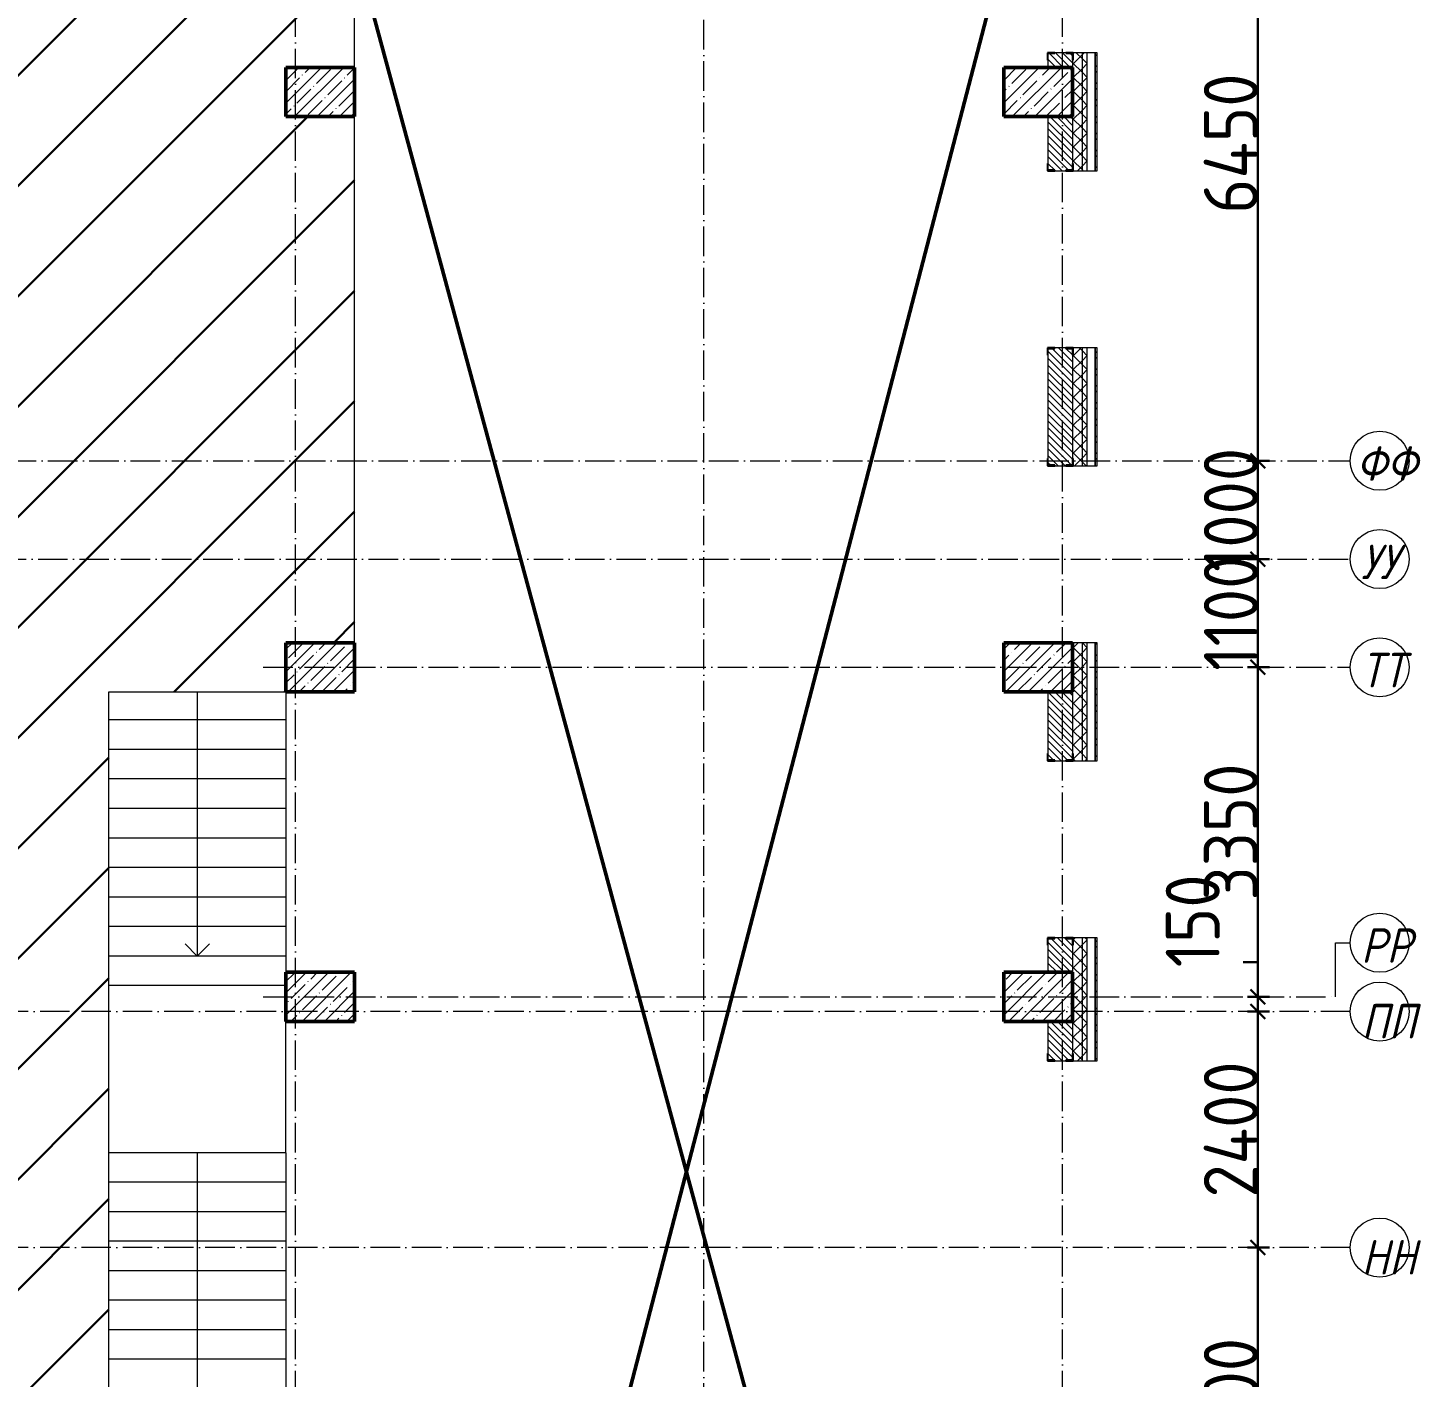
# Model space of a CAD drawing. Header units: millimetres. Extents: x -17017 to 628417, y -109036 to 199237.
# Drawn here: x 614137 to 628305, y -24252 to -10532 of the extents above; entities that cross this region are included whole.
import ezdxf

# ---------------------------------------------------------------- set-up
doc = ezdxf.new("R2010")
doc.units = ezdxf.units.MM
doc.linetypes.add('50_200_ШТРИХ_1Т_ш5_п1_п1_', pattern=[700, 500, -100, 0, -100])
for name, color, linetype, lineweight in [('A-____-____-DIMS', 7, 'Continuous', 9), ('A-DETL-____-OTLN-1', 7, 'Continuous', 50), ('A-FLOR-____-OTLN', 7, 'Continuous', 9), ('A-GENM-____-MCUT', 7, 'Continuous', 25), ('A-GENM-____-OTLN-1', 7, 'Continuous', 25), ('A-WALL-____-MCUT', 7, 'Continuous', 13), ('A-WALL-____-MCUT-1', 7, 'Continuous', 9), ('A-WALL-____-PATT-1', 7, 'Continuous', 9), ('A-WALL-FNSH-MCUT-1', 7, 'Continuous', 9), ('S-COLS-____-MCUT', 7, 'Continuous', 50), ('S-COLS-____-OTLN', 7, 'Continuous', 9), ('S-GRID-____-IDEN', 7, 'Continuous', 9), ('S-GRID-____-OTLN', 7, 'Continuous', 9), ('S-GRID-____-OTLN-1', 7, '50_200_ШТРИХ_1Т_ш5_п1_п1_', 9), ('S-STRS-____-OTLN-1', 7, 'Continuous', 9), ('стяжа', 7, 'Continuous', 30)]:
    doc.layers.add(name, color=color, linetype=linetype, lineweight=lineweight)
doc.styles.add('ISOCPEUR_I_9', font='isocpeui.ttf', dxfattribs={"width": 0.9, "height": 250})
doc.styles.add('СПДС', font='isocpeur.ttf', dxfattribs={"width": 0.9})
doc.dimstyles.new('ISO-2_5_0_9К_БОЛЬШОЙ_ОСИ', dxfattribs={"dimscale": 304.8, "dimtxt": 248.995294, "dimasz": 0.492126, "dimexe": 0.393701, "dimexo": 0, "dimgap": 0, "dimtad": 1, "dimdec": 0, "dimzin": 0, "dimdsep": 46, "dimtxsty": 'ISOCPEUR_I_9', "dimblk1": 'OBLIQUE', "dimblk2": 'OBLIQUE', "dimsah": 1, "dimcen": 0.09, "dimdle": 0.393701, "dimazin": 0, "dimtfac": 1, "dimtdec": 4, "dimtix": 1, "dimtmove": 0, "dimatfit": 3, "dimfxl": 1, "dimtvp": 1, "dimtolj": 1, "dimtzin": 0, "dimarcsym": 2})
doc.dimstyles.new('ISO-2_5_0_9К_БОЛЬШОЙ_ОСИ_1', dxfattribs={"dimscale": 304.8, "dimtxt": 248.995294, "dimasz": 0.492126, "dimexe": 0.393701, "dimexo": 0, "dimgap": 0, "dimtad": 1, "dimdec": 0, "dimzin": 0, "dimdsep": 46, "dimtxsty": 'ISOCPEUR_I_9', "dimblk1": 'OBLIQUE', "dimblk2": 'OBLIQUE', "dimsah": 1, "dimcen": 0.09, "dimdle": 0.393701, "dimazin": 0, "dimtfac": 1, "dimtdec": 4, "dimtix": 1, "dimtmove": 1, "dimatfit": 3, "dimfxl": 1, "dimtvp": 1, "dimtolj": 1, "dimtzin": 0, "dimarcsym": 2})
pattern_1 = [(45, (523510.01, -90515.61), (-70.71068, 70.71068), []), (135, (523510.01, -90515.61), (-70.71068, -70.71068), [])]
pattern_2 = [(135, (523510.01, -90515.614), (-35.35534, -35.35534), [])]

# ---------------------------------------------------------------- blocks, each defined once
blk = doc.blocks.new('BSC_Колонна _Прямоугольная - 500х700-V97-АР1_План отверстий 3 этажа в осях 1-64_Ю-ЯЯ')
at = {"layer": 'S-COLS-____-OTLN'}
h = blk.add_hatch(dxfattribs=at)
h.set_pattern_fill('FP_102', color=256, style=0, pattern_type=2)
h.set_pattern_definition([(315, (-70131.04, 93600), (114.04925, 114.04925), []), (315, (-70131.04, 93485.95), (114.04925, 114.04925), [201.613, -40.323, 3.353, -36.97])])
h.paths.add_polyline_path([(-250, -350), (250, -350), (250, 350), (-250, 350)], flags=0)
at = {"layer": 'S-COLS-____-MCUT'}
for p, q in [((250, 350), (-250, 350)), ((-250, 350), (-250, -350)), ((250, -350), (250, 350)), ((-250, -350), (250, -350))]:
    blk.add_line(p, q, dxfattribs=at)
blk = doc.blocks.new('BSC_Колонна _Прямоугольная - 500х700-V98-АР1_План отверстий 3 этажа в осях 1-64_Ю-ЯЯ')
at = {"layer": 'S-COLS-____-OTLN'}
h = blk.add_hatch(dxfattribs=at)
h.set_pattern_fill('FP_103', color=256, style=0, pattern_type=2)
h.set_pattern_definition([(315, (-73481.04, 93600), (114.04925, 114.04925), []), (315, (-73481.04, 93485.95), (114.04925, 114.04925), [201.613, -40.323, 3.353, -36.97])])
h.paths.add_polyline_path([(-250, -350), (250, -350), (250, 350), (-250, 350)], flags=0)
at = {"layer": 'S-COLS-____-MCUT'}
for p, q in [((250, 350), (-250, 350)), ((-250, 350), (-250, -350)), ((250, -350), (250, 350)), ((-250, -350), (250, -350))]:
    blk.add_line(p, q, dxfattribs=at)
blk = doc.blocks.new('BSC_Колонна _Прямоугольная - 500х700-V99-АР1_План отверстий 3 этажа в осях 1-64_Ю-ЯЯ')
at = {"layer": 'S-COLS-____-OTLN'}
h = blk.add_hatch(dxfattribs=at)
h.set_pattern_fill('FP_104', color=256, style=0, pattern_type=2)
h.set_pattern_definition([(315, (-70131.04, 100900), (114.04925, 114.04925), []), (315, (-70131.04, 100785.95), (114.04925, 114.04925), [201.613, -40.323, 3.353, -36.97])])
h.paths.add_polyline_path([(-250, -350), (250, -350), (250, 350), (-250, 350)], flags=0)
at = {"layer": 'S-COLS-____-MCUT'}
for p, q in [((250, 350), (-250, 350)), ((-250, 350), (-250, -350)), ((250, -350), (250, 350)), ((-250, -350), (250, -350))]:
    blk.add_line(p, q, dxfattribs=at)
blk = doc.blocks.new('BSC_Колонна _Прямоугольная - 500х700-V100-АР1_План отверстий 3 этажа в осях 1-64_Ю-ЯЯ')
at = {"layer": 'S-COLS-____-OTLN'}
h = blk.add_hatch(dxfattribs=at)
h.set_pattern_fill('FP_105', color=256, style=0, pattern_type=2)
h.set_pattern_definition([(315, (-73481.04, 100900), (114.04925, 114.04925), []), (315, (-73481.04, 100785.95), (114.04925, 114.04925), [201.613, -40.323, 3.353, -36.97])])
h.paths.add_polyline_path([(-250, -350), (250, -350), (250, 350), (-250, 350)], flags=0)
at = {"layer": 'S-COLS-____-MCUT'}
for p, q in [((250, 350), (-250, 350)), ((-250, 350), (-250, -350)), ((250, -350), (250, 350)), ((-250, -350), (250, -350))]:
    blk.add_line(p, q, dxfattribs=at)
blk = doc.blocks.new('BSC_Колонна _Прямоугольная - 500х700-V101-АР1_План отверстий 3 этажа в осях 1-64_Ю-ЯЯ')
at = {"layer": 'S-COLS-____-OTLN'}
h = blk.add_hatch(dxfattribs=at)
h.set_pattern_fill('FP_106', color=256, style=0, pattern_type=2)
h.set_pattern_definition([(315, (-79331.04, 93600), (114.04925, 114.04925), []), (315, (-79331.04, 93485.95), (114.04925, 114.04925), [201.613, -40.323, 3.353, -36.97])])
h.paths.add_polyline_path([(-250, -350), (250, -350), (250, 350), (-250, 350)], flags=0)
at = {"layer": 'S-COLS-____-MCUT'}
for p, q in [((250, 350), (-250, 350)), ((-250, 350), (-250, -350)), ((250, -350), (250, 350)), ((-250, -350), (250, -350))]:
    blk.add_line(p, q, dxfattribs=at)
blk = doc.blocks.new('BSC_Колонна _Прямоугольная - 500х700-V102-АР1_План отверстий 3 этажа в осях 1-64_Ю-ЯЯ')
at = {"layer": 'S-COLS-____-OTLN'}
h = blk.add_hatch(dxfattribs=at)
h.set_pattern_fill('FP_107', color=256, style=0, pattern_type=2)
h.set_pattern_definition([(315, (-79331.04, 100900), (114.04925, 114.04925), []), (315, (-79331.04, 100785.95), (114.04925, 114.04925), [201.613, -40.323, 3.353, -36.97])])
h.paths.add_polyline_path([(-250, -350), (250, -350), (250, 350), (-250, 350)], flags=0)
at = {"layer": 'S-COLS-____-MCUT'}
for p, q in [((250, 350), (-250, 350)), ((-250, 350), (-250, -350)), ((250, -350), (250, 350)), ((-250, -350), (250, -350))]:
    blk.add_line(p, q, dxfattribs=at)
blk = doc.blocks.new('Фахверк_СКБ_Уголок - 250_3380-27498580-АР1_План отверстий 3 этажа в осях 1-64_Ю-ЯЯ')
at = {"layer": 'A-GENM-____-MCUT'}
for p, q in [((200, 181), (125, 181)), ((125, 181), (125, 106)), ((131, 106), (131, 175)), ((131, 175), (200, 175)), ((200, 175), (200, 181)), ((125, 106), (131, 106)), ((131, -6), (125, -6)), ((125, -6), (125, -81)), ((125, -81), (200, -81)), ((131, -75), (131, -6)), ((200, -75), (131, -75)), ((200, -81), (200, -75))]:
    blk.add_line(p, q, dxfattribs=at)
blk = doc.blocks.new('Фахверк_СКБ_Уголок - 250_3380_зеркало-28514702-АР1_План отверстий 3 этажа в осях 1-64_Ю-ЯЯ')
at = {"layer": 'A-GENM-____-MCUT'}
for p, q in [((200, 181), (125, 181)), ((125, 181), (125, 106)), ((131, 106), (131, 175)), ((131, 175), (200, 175)), ((200, 175), (200, 181)), ((125, 106), (131, 106)), ((131, -6), (125, -6)), ((125, -6), (125, -81)), ((125, -81), (200, -81)), ((131, -75), (131, -6)), ((200, -75), (131, -75)), ((200, -81), (200, -75))]:
    blk.add_line(p, q, dxfattribs=at)
blk = doc.blocks.new('Ось сетки - Круг_Ø6_00__ISO-2_5_0_9K_-25732049-АР1_План отверстий 3 этажа в осях 1-64_Ю-ЯЯ')
at = {"layer": 'S-GRID-____-IDEN'}
blk.add_circle((0, 0), 3, dxfattribs=at)
blk = doc.blocks.new('_Oblique')
at = {"color": 0, "linetype": 'ByBlock', "lineweight": -2}
blk.add_line((-0.5, -0.5), (0.5, 0.5), dxfattribs=at)
blk = doc.blocks.new('*D2862')
at = {"layer": 'A-____-____-DIMS', "color": 0, "lineweight": -2, "transparency": 16777216}
for p, q in [((386905, -22602), (386905, -19162)), ((386799, -19282), (387025, -19282)), ((386799, -22482), (387025, -22482))]:
    blk.add_line(p, q, dxfattribs=at)
at = {"layer": 'Defpoints', "color": 0, "transparency": 16777216}
for p in [(386799, -19282), (386905, -19282), (386799, -22482)]:
    blk.add_point(p, dxfattribs=at)
at = {"layer": 'A-____-____-DIMS', "color": 0, "lineweight": -2, "transparency": 16777216, "xscale": 150, "yscale": 150, "zscale": 150}
for p, rotation in [((386905, -19282), 90), ((386905, -22482), 270)]:
    blk.add_blockref('_Oblique', p, dxfattribs=dict(at, rotation=rotation))
at = {"layer": 'A-____-____-DIMS', "color": 0, "transparency": 16777216, "insert": (386631, -20882), "char_height": 548.6, "attachment_point": 5, "rotation": 90, "style": 'СПДС'}
blk.add_mtext('\\A1;3200', dxfattribs=at)
blk = doc.blocks.new('*D2863')
at = {"layer": 'A-____-____-DIMS', "color": 0, "lineweight": -2, "transparency": 16777216}
for p, q in [((386905, -19402), (386905, -16762)), ((386799, -16882), (387025, -16882)), ((386799, -19282), (387025, -19282))]:
    blk.add_line(p, q, dxfattribs=at)
at = {"layer": 'Defpoints', "color": 0, "transparency": 16777216}
for p in [(386799, -16882), (386905, -16882), (386799, -19282)]:
    blk.add_point(p, dxfattribs=at)
at = {"layer": 'A-____-____-DIMS', "color": 0, "lineweight": -2, "transparency": 16777216, "xscale": 150, "yscale": 150, "zscale": 150}
for p, rotation in [((386905, -16882), 90), ((386905, -19282), 270)]:
    blk.add_blockref('_Oblique', p, dxfattribs=dict(at, rotation=rotation))
at = {"layer": 'A-____-____-DIMS', "color": 0, "transparency": 16777216, "insert": (386631, -18082), "char_height": 548.6, "attachment_point": 5, "rotation": 90, "style": 'СПДС'}
blk.add_mtext('\\A1;2400', dxfattribs=at)
blk = doc.blocks.new('*D2864')
at = {"layer": 'A-____-____-DIMS', "color": 0, "lineweight": -2, "transparency": 16777216}
for p, q in [((386755, -16379), (386905, -16379)), ((386905, -16379), (386905, -16732)), ((386905, -17002), (386905, -16612)), ((386799, -16732), (387025, -16732)), ((386799, -16882), (387025, -16882))]:
    blk.add_line(p, q, dxfattribs=at)
at = {"layer": 'Defpoints', "color": 0, "transparency": 16777216}
for p in [(386799, -16732), (386905, -16732), (386799, -16882)]:
    blk.add_point(p, dxfattribs=at)
at = {"layer": 'A-____-____-DIMS', "color": 0, "lineweight": -2, "transparency": 16777216, "xscale": 150, "yscale": 150, "zscale": 150}
for p, rotation in [((386905, -16732), 90), ((386905, -16882), 270)]:
    blk.add_blockref('_Oblique', p, dxfattribs=dict(at, rotation=rotation))
at = {"layer": 'A-____-____-DIMS', "color": 0, "transparency": 16777216, "insert": (385969, -16433), "char_height": 548.6, "attachment_point": 1, "rotation": 90, "line_spacing_factor": 1.149209, "style": 'СПДС'}
blk.add_mtext('\\A1;150', dxfattribs=at)
blk = doc.blocks.new('*D2865')
at = {"layer": 'A-____-____-DIMS', "color": 0, "lineweight": -2, "transparency": 16777216}
for p, q in [((386905, -16852), (386905, -13262)), ((386799, -13382), (387025, -13382)), ((386799, -16732), (387025, -16732))]:
    blk.add_line(p, q, dxfattribs=at)
at = {"layer": 'Defpoints', "color": 0, "transparency": 16777216}
for p in [(386799, -13382), (386905, -13382), (386799, -16732)]:
    blk.add_point(p, dxfattribs=at)
at = {"layer": 'A-____-____-DIMS', "color": 0, "lineweight": -2, "transparency": 16777216, "xscale": 150, "yscale": 150, "zscale": 150}
for p, rotation in [((386905, -13382), 90), ((386905, -16732), 270)]:
    blk.add_blockref('_Oblique', p, dxfattribs=dict(at, rotation=rotation))
at = {"layer": 'A-____-____-DIMS', "color": 0, "transparency": 16777216, "insert": (386631, -15057), "char_height": 548.6, "attachment_point": 5, "rotation": 90, "style": 'СПДС'}
blk.add_mtext('\\A1;3350', dxfattribs=at)
blk = doc.blocks.new('*D2866')
at = {"layer": 'A-____-____-DIMS', "color": 0, "lineweight": -2, "transparency": 16777216}
for p, q in [((386905, -13502), (386905, -12162)), ((386799, -12282), (387025, -12282)), ((386799, -13382), (387025, -13382))]:
    blk.add_line(p, q, dxfattribs=at)
at = {"layer": 'Defpoints', "color": 0, "transparency": 16777216}
for p in [(386799, -12282), (386905, -12282), (386799, -13382)]:
    blk.add_point(p, dxfattribs=at)
at = {"layer": 'A-____-____-DIMS', "color": 0, "lineweight": -2, "transparency": 16777216, "xscale": 150, "yscale": 150, "zscale": 150}
for p, rotation in [((386905, -12282), 90), ((386905, -13382), 270)]:
    blk.add_blockref('_Oblique', p, dxfattribs=dict(at, rotation=rotation))
at = {"layer": 'A-____-____-DIMS', "color": 0, "transparency": 16777216, "insert": (386631, -12832), "char_height": 548.6, "attachment_point": 5, "rotation": 90, "style": 'СПДС'}
blk.add_mtext('\\A1;1100', dxfattribs=at)
blk = doc.blocks.new('*D2867')
at = {"layer": 'A-____-____-DIMS', "color": 0, "lineweight": -2, "transparency": 16777216}
for p, q in [((386905, -11282), (386905, -11132)), ((386799, -11282), (387025, -11282)), ((386905, -12282), (386905, -11282)), ((386799, -12282), (387025, -12282)), ((386905, -12282), (386905, -12432))]:
    blk.add_line(p, q, dxfattribs=at)
at = {"layer": 'Defpoints', "color": 0, "transparency": 16777216}
for p in [(386799, -11282), (386905, -11282), (386799, -12282)]:
    blk.add_point(p, dxfattribs=at)
at = {"layer": 'A-____-____-DIMS', "color": 0, "lineweight": -2, "transparency": 16777216, "xscale": 150, "yscale": 150, "zscale": 150}
for p, rotation in [((386905, -11282), 270), ((386905, -12282), 90)]:
    blk.add_blockref('_Oblique', p, dxfattribs=dict(at, rotation=rotation))
at = {"layer": 'A-____-____-DIMS', "color": 0, "transparency": 16777216, "insert": (386631, -11782), "char_height": 548.6, "attachment_point": 5, "rotation": 90, "style": 'СПДС'}
blk.add_mtext('\\A1;1000', dxfattribs=at)
blk = doc.blocks.new('*D2868')
at = {"layer": 'A-____-____-DIMS', "color": 0, "lineweight": -2, "transparency": 16777216}
for p, q in [((386905, -11402), (386905, -4712)), ((386799, -4832), (387025, -4832)), ((386799, -11282), (387025, -11282))]:
    blk.add_line(p, q, dxfattribs=at)
at = {"layer": 'Defpoints', "color": 0, "transparency": 16777216}
for p in [(386799, -4832), (386905, -4832), (386799, -11282)]:
    blk.add_point(p, dxfattribs=at)
at = {"layer": 'A-____-____-DIMS', "color": 0, "lineweight": -2, "transparency": 16777216, "xscale": 150, "yscale": 150, "zscale": 150}
for p, rotation in [((386905, -4832), 90), ((386905, -11282), 270)]:
    blk.add_blockref('_Oblique', p, dxfattribs=dict(at, rotation=rotation))
at = {"layer": 'A-____-____-DIMS', "color": 0, "transparency": 16777216, "insert": (386631, -8057), "char_height": 548.6, "attachment_point": 5, "rotation": 90, "style": 'СПДС'}
blk.add_mtext('\\A1;6450', dxfattribs=at)
blk = doc.blocks.new('3эт')
at = {"layer": 'S-GRID-____-OTLN-1', "color": 251, "ltscale": 0.6, "true_color": 0x636466}
for p, q in [((377120.7, -46882.4), (377120.7, 4029.4)), ((381270.7, -37346.8), (381270.7, 4029.4)), ((384920.7, -46882.4), (384920.7, 4029.4)), ((333012.7, -11282.4), (387845.1, -11282.4)), ((318208.2, -12282.4), (387845.1, -12282.4)), ((376792, -13382.4), (387845.1, -13382.4)), ((376792, -16732.4), (387696.3, -16732.4)), ((387845.1, -16882.4), (333012.7, -16882.4)), ((387845.1, -19282.4), (279101.9, -19282.4))]:
    blk.add_line(p, q, dxfattribs=at)
at = {"layer": 'S-GRID-____-IDEN', "xscale": 99.99999999999993, "yscale": 99.99999999999993, "zscale": 99.99999999999993}
for p, rotation in [((388145.1, -11282.4), 269.9999999999995), ((388145.1, -12282.4), 269.9999999999995), ((388145.1, -13382.4), 269.9999999999995), ((388145.1, -16183.3), 269.9999999999995), ((388145.1, -16882.4), 89.9999999999998), ((388145.1, -19282.4), 89.9999999999998)]:
    blk.add_blockref('Ось сетки - Круг_Ø6_00__ISO-2_5_0_9K_-25732049-АР1_План отверстий 3 этажа в осях 1-64_Ю-ЯЯ', p, dxfattribs=dict(at, rotation=rotation))
at = {"layer": 'S-GRID-____-IDEN', "char_height": 350, "attachment_point": 1, "style": 'ISOCPEUR_I_9'}
for s, insert, width in [('ФФ', (387907.2, -11135.8), 562.785), ('УУ', (387954.9, -12135.8), 447.342), ('ТТ', (387954.9, -13235.8), 447.342), ('РР', (387954.9, -16036.6), 447.342), ('ПП', (387960, -16806.3), 447.342), ('НН', (387960, -19206.3), 447.342)]:
    blk.add_mtext(s, dxfattribs=dict(at, insert=insert, width=width))
at = {"layer": 'A-____-____-DIMS'}
for base, p1, p2, override, picture, middle in [((386904.9, -4832.4), (386798.9, -11282.4), (386798.9, -4832.4), {"dimtxt": 1.8, "dimpost": '<>', "dimtxsty": 'СПДС', "dimfxl": 6450}, '*D2868', (386630.6, -8057.4)), ((386904.9, -11282.4), (386798.9, -12282.4), (386798.9, -11282.4), {"dimtxt": 1.8, "dimpost": '<>', "dimtxsty": 'СПДС', "dimfxl": 1000}, '*D2867', (386630.6, -11782.4)), ((386904.9, -12282.4), (386798.9, -13382.4), (386798.9, -12282.4), {"dimtxt": 1.8, "dimpost": '<>', "dimtxsty": 'СПДС', "dimfxl": 1100}, '*D2866', (386630.6, -12832.4)), ((386904.9, -13382.4), (386798.9, -16732.4), (386798.9, -13382.4), {"dimtxt": 1.8, "dimpost": '<>', "dimtxsty": 'СПДС', "dimfxl": 3350}, '*D2865', (386630.6, -15057.4)), ((386904.9, -16882.4), (386798.9, -19282.4), (386798.9, -16882.4), {"dimtxt": 1.8, "dimpost": '<>', "dimtxsty": 'СПДС', "dimfxl": 2400}, '*D2863', (386630.6, -18082.4)), ((386904.9, -19282.4), (386798.9, -22482.4), (386798.9, -19282.4), {"dimtxt": 1.8, "dimpost": '<>', "dimtxsty": 'СПДС', "dimfxl": 3200}, '*D2862', (386630.6, -20882.4))]:
    dim = blk.add_linear_dim(base=base, p1=p1, p2=p2, angle=90, dimstyle='ISO-2_5_0_9К_БОЛЬШОЙ_ОСИ', override=override, dxfattribs=at)
    dim.commit()
    dim.dimension.update_dxf_attribs({"geometry": picture, "text_midpoint": middle})
dim = blk.add_linear_dim(base=(386904.9, -16732.4), p1=(386798.9, -16882.4), p2=(386798.9, -16732.4), angle=90, dimstyle='ISO-2_5_0_9К_БОЛЬШОЙ_ОСИ_1', override={"dimtxt": 1.8, "dimpost": '<>', "dimtxsty": 'СПДС', "dimfxl": 150}, dxfattribs=at)
dim.commit()
dim.dimension.update_dxf_attribs({"geometry": '*D2864', "text_midpoint": (386745, -16378.7), "dimtype": 160, "text_rotation": 90})

msp = doc.modelspace()

# ---------------------------------------------------------------- hatches: boundary and pattern name
at = {"layer": 'A-WALL-____-PATT-1'}
h = msp.add_hatch(dxfattribs=at)
h.set_pattern_fill('FP_6', color=256, style=0, pattern_type=2)
h.set_pattern_definition([(45, (523510.01, -90515.61), (-85.53659, 85.53659), []), (45, (523567.03, -90515.61), (-85.53659, 85.53659), [])])
h.paths.add_polyline_path([(625010, -21035), (625010, -19785), (624990, -19785), (624990, -21035)], flags=0)
h.paths.add_polyline_path([(625010, -17985), (625010, -16785), (624990, -16785), (624990, -17985)], flags=0)
h.paths.add_polyline_path([(624990, -14985), (625010, -14985), (625010, -13785), (624990, -13785), (624990, -13918)], flags=0)
h.paths.add_polyline_path([(625010, -11985), (625010, -10785), (624990, -10785), (624990, -11985)], flags=0)
h.paths.add_polyline_path([(625010, -8985), (625010, -4605), (624990, -4605), (624990, -8985)], flags=0)
h = msp.add_hatch(dxfattribs=at)
h.set_pattern_fill('FP_4', color=256, style=0, pattern_type=2)
h.set_pattern_definition(pattern_1)
h.paths.add_polyline_path([(624760, -43720), (624860, -43720), (624860, -43435), (624760, -43435)], flags=0)
h.paths.add_polyline_path([(624860, -42435), (624860, -34735), (624766, -34735), (624766, -34810), (624760, -34810), (624760, -42435)], flags=0)
h.paths.add_polyline_path([(624766, -21035), (624860, -21035), (624860, -19785), (624766, -19785), (624766, -19860), (624760, -19860), (624760, -20960), (624766, -20960), (624766, -21029)], flags=0)
h.paths.add_polyline_path([(624860, -17985), (624860, -16785), (624760, -16785), (624760, -17910), (624766, -17910), (624766, -17985)], flags=0)
h.paths.add_polyline_path([(624860, -14985), (624860, -13785), (624766, -13785), (624766, -13860), (624760, -13860), (624760, -14910), (624766, -14910), (624766, -14985)], flags=0)
h.paths.add_polyline_path([(624860, -11985), (624860, -10785), (624766, -10785), (624766, -10860), (624760, -10860), (624760, -11910), (624766, -11910), (624766, -11985)], flags=0)
h.paths.add_polyline_path([(624860, -8985), (624860, -4835), (624760, -4835), (624760, -8985)], flags=0)
h = msp.add_hatch(dxfattribs=at)
h.set_pattern_fill('FP_4', color=256, style=0, pattern_type=2)
h.set_pattern_definition(pattern_1)
h.paths.add_polyline_path([(624910, -43720), (624910, -43435), (624860, -43435), (624860, -43720)], flags=0)
h.paths.add_polyline_path([(624910, -42435), (624910, -34735), (624860, -34735), (624860, -42435)], flags=0)
h.paths.add_polyline_path([(624910, -21035), (624910, -19785), (624860, -19785), (624860, -21035)], flags=0)
h.paths.add_polyline_path([(624910, -17985), (624910, -16785), (624860, -16785), (624860, -17985)], flags=0)
h.paths.add_polyline_path([(624860, -14985), (624910, -14985), (624910, -13785), (624860, -13785), (624860, -13918)], flags=0)
h.paths.add_polyline_path([(624910, -11985), (624910, -10785), (624860, -10785), (624860, -11985)], flags=0)
h.paths.add_polyline_path([(624860, -8985), (624910, -8985), (624910, -4835), (624860, -4835)], flags=0)
h = msp.add_hatch(dxfattribs=at)
h.set_pattern_fill('FP_9', color=256, style=0, pattern_type=2)
h.set_pattern_definition(pattern_2)
h.paths.add_polyline_path([(624616, -10935), (624760, -10935), (624760, -10791), (624691, -10791), (624691, -10785), (624579, -10785), (624579, -10791), (624510, -10791), (624510, -10935)], flags=0)
h = msp.add_hatch(dxfattribs=at)
h.set_pattern_fill('FP_9', color=256, style=0, pattern_type=2)
h.set_pattern_definition(pattern_2)
h.paths.add_polyline_path([(624579, -14985), (624691, -14985), (624691, -14979), (624760, -14979), (624760, -13791), (624691, -13791), (624691, -13785), (624579, -13785), (624579, -13791), (624510, -13791), (624510, -14979), (624579, -14979)], flags=0)
h.paths.add_polyline_path([(624691, -11985), (624691, -11979), (624760, -11979), (624760, -11435), (624510, -11435), (624510, -11979), (624579, -11979), (624579, -11985)], flags=0)
h = msp.add_hatch(dxfattribs=at)
h.set_pattern_fill('FP_9', color=256, style=0, pattern_type=2)
h.set_pattern_definition(pattern_2)
h.paths.add_polyline_path([(624510, -20135), (624760, -20135), (624760, -19791), (624691, -19791), (624691, -19785), (624579, -19785), (624579, -19791), (624510, -19791), (624510, -19860)], flags=0)
h.paths.add_polyline_path([(624579, -17985), (624691, -17985), (624691, -17979), (624760, -17979), (624760, -17285), (624510, -17285), (624510, -17979), (624579, -17979)], flags=0)
h = msp.add_hatch(dxfattribs=at)
h.set_pattern_fill('FP_9', color=256, style=0, pattern_type=2)
h.set_pattern_definition(pattern_2)
h.paths.add_polyline_path([(624691, -21035), (624691, -21029), (624760, -21029), (624760, -20635), (624510, -20635), (624510, -21029), (624579, -21029), (624579, -21035)], flags=0)
at = {"layer": 'стяжа'}
h = msp.add_hatch(dxfattribs=at)
h.set_pattern_fill('ANSI31', color=5, scale=250)
h.set_pattern_definition([(45, (239739.3, -3652.16), (-561.266, 561.266), [])])
h.paths.add_polyline_path([(614960, -17285), (616760, -17285), (616760, -16785), (617460, -16785), (617460, -11435), (616760, -11435), (616760, -10935), (617460, -10935), (617460, -9685), (615960, -9685), (615760, -9685), (615760, -9585), (615760, -8285), (615760, -8085), (615760, -7360), (615754, -7360), (615754, -7285), (615754, -7279), (615754, -7210), (615760, -5685), (615754, -5685), (615754, -5610), (615760, -5085), (615335, -5085), (615335, -5091), (615260, -5091), (615260, -5085), (612760, -5085), (612760, -5335), (612260, -5335), (612260, -5085), (610460, -5085), (610460, -5091), (610385, -5091), (610010, -5088), (610010, -5185), (609810, -5185), (609810, -5085), (609410, -5085), (609410, -5091), (609335, -5091), (607535, -5085), (607535, -5091), (607460, -5091), (607110, -5087), (607110, -5185), (606910, -5185), (606910, -5335), (606910, -5660), (606916, -5660), (606916, -5735), (606910, -7360), (606916, -7360), (606916, -7429), (606916, -7435), (606916, -7510), (606912, -8085), (607510, -8085), (607510, -8785), (607510, -11435), (607510, -12135), (607010, -12135), (607010, -12335), (607010, -12835), (607010, -14685), (607010, -14835), (607510, -14835), (607510, -15535), (606310, -15535), (606310, -15185), (601710, -15185), (601210, -15185), (601210, -15715), (601210, -15965), (601210, -18085), (601760, -18085), (601960, -18085), (602460, -18085), (602460, -18235), (602460, -19235), (602460, -19485), (601960, -19485), (601960, -20635), (601960, -22535), (602460, -22535), (602460, -23935), (601710, -23935), (601010, -23935), (601010, -23435), (601010, -23335), (601010, -23135), (601010, -20635), (601010, -20135), (601010, -18185), (601010, -18085), (601010, -15965), (601010, -15715), (601010, -15185), (601010, -14685), (601010, -13885), (601710, -13885), (601710, -13985), (601710, -14485), (601710, -14685), (601710, -14985), (606310, -14985), (606310, -14685), (606310, -12835), (606310, -12335), (606310, -10635), (606810, -10635), (606810, -8835), (606310, -8835), (606310, -8335), (606710, -8335), (606710, -7510), (606704, -7510), (606704, -7435), (606704, -7429), (606704, -7360), (606710, -5735), (606704, -5735), (606704, -5660), (606710, -5335), (606410, -5335), (606410, -5085), (604610, -5085), (604610, -5091), (604535, -5091), (603635, -5085), (603635, -5091), (603560, -5091), (603560, -5085), (601760, -5085), (601760, -5091), (601710, -5091), (601710, -5185), (601510, -5185), (601510, -5335), (601010, -5335), (601010, -5185), (600810, -5185), (600810, -5085), (600635, -5085), (600635, -5091), (600560, -5091), (600560, -5085), (598760, -5085), (598760, -5335), (598460, -5335), (598460, -6685), (599260, -6685), (599260, -8235), (598960, -8235), (598960, -9705), (598960, -9905), (598960, -10135), (598960, -10735), (598960, -10935), (598960, -11535), (598960, -11585), (598960, -11685), (598460, -11685), (598460, -14685), (598760, -14685), (599210, -14685), (599210, -16585), (598460, -16585), (598460, -20135), (598760, -20135), (598760, -20635), (598460, -20635), (598460, -22835), (598760, -22835), (598760, -23335), (598520, -23335), (598520, -23875), (598520, -23935), (598216, -23935), (598210, -26095), (598260, -26095), (598260, -26035), (598520, -26035), (598520, -27135), (599760, -27135), (599760, -26335), (601860, -26335), (601910, -26335), (603960, -26335), (604010, -26335), (605735, -26335), (606985, -26335), (607035, -26335), (609280, -26335), (609280, -27135), (609280, -27335), (609280, -29885), (609280, -29935), (609280, -32535), (609280, -32585), (609280, -35135), (609360, -35135), (609360, -35135), (611659, -35135), (612259, -35135), (612259, -35335), (612260, -35335), (612760, -35335), (612760, -35135), (616760, -35135), (616760, -34835), (617460, -34835), (617460, -29385), (616760, -29385), (616760, -28885), (617460, -28885), (617460, -26385), (616760, -26385), (616760, -25885), (614960, -25885)])
h.paths.add_polyline_path([(607010, -23435), (607010, -23935), (606310, -23935), (606310, -23435)], flags=16)
h.paths.add_polyline_path([(607110, -20635), (607010, -20635), (606310, -20635), (605410, -20635), (605410, -19335), (607110, -19335)], flags=16)
h.paths.add_polyline_path([(607010, -20135), (606310, -20135), (606310, -20535), (605510, -20535), (605510, -19435), (607010, -19435)], flags=0)
h.paths.add_polyline_path([(605610, -20135), (605610, -19485), (607010, -19485), (605718, -19593)], flags=0)
h.paths.add_polyline_path([(611160, -20635), (611160, -19335), (612860, -19335), (612860, -20635), (612760, -20635), (612060, -20635)], flags=16)
h.paths.add_polyline_path([(611960, -22935), (612760, -22935), (612760, -23435), (612760, -23935), (612060, -23935), (611960, -23935)], flags=16)
h.paths.add_polyline_path([(611260, -20535), (612060, -20535), (612060, -20135), (611260, -20135)], flags=0)
h.paths.add_polyline_path([(612060, -23035), (612660, -23035), (612660, -23435), (612060, -23435)], flags=0)
h.paths.add_polyline_path([(612760, -19435), (612760, -19435), (611260, -19435), (611260, -19435)], flags=0)
h.paths.add_polyline_path([(612060, -27135), (612760, -27135), (612760, -27635), (612060, -27635)], flags=16)
h.paths.add_polyline_path([(612060, -16435), (612060, -16250), (612060, -16100), (612060, -15185), (612060, -14685), (612760, -14685), (612760, -15185), (612760, -16100), (612760, -16250), (612760, -16435)], flags=16)
h.paths.add_polyline_path([(612160, -16335), (612160, -16250), (612060, -16250), (612060, -16100), (612160, -16100), (612160, -16035), (612660, -16035), (612660, -16100), (612760, -16100), (612760, -16250), (612660, -16250), (612660, -16335)], flags=0)
h.paths.add_polyline_path([(612660, -16135), (612160, -16135), (612160, -16250), (612060, -16250), (612110, -16175), (612060, -16100), (612160, -16100), (612160, -16135), (612660, -16135), (612660, -16100), (612760, -16100), (612710, -16175), (612760, -16250), (612660, -16250)], flags=0)
h.paths.add_polyline_path([(612260, -15285), (612160, -15935), (612160, -15935), (612660, -15935), (612660, -15185)], flags=0)
h.paths.add_polyline_path([(612060, -30635), (612760, -30635), (612760, -31135), (612060, -31135)], flags=16)
h.paths.add_polyline_path([(612060, -12835), (612060, -12335), (612060, -11985), (612760, -11985), (612760, -12085), (612760, -12335), (612760, -12835)], flags=16)
h.paths.add_polyline_path([(612160, -12335), (612160, -12085), (612660, -12085), (612760, -12085), (612760, -12335), (612660, -12335)], flags=0)
h.paths.add_polyline_path([(612660, -12085), (612760, -12085), (612710, -12210), (612760, -12335), (612660, -12335)], flags=0)
h.paths.add_polyline_path([(601710, -12835), (601010, -12835), (601010, -12335), (601010, -11935), (601710, -11935), (601710, -12335)], flags=16)
h.paths.add_polyline_path([(601110, -12335), (601110, -12035), (601612, -12035), (601610, -12035), (601610, -12335)], flags=0)
h.paths.add_polyline_path([(612060, -8835), (612060, -8335), (612060, -7885), (612760, -7885), (612760, -8335), (612760, -8835)], flags=16)
h.paths.add_polyline_path([(612160, -8335), (612160, -7985), (612660, -7985), (612660, -8335)], flags=0)
h.paths.add_polyline_path([(601710, -8835), (601010, -8835), (601010, -8335), (601710, -8335)], flags=16)

# ---------------------------------------------------------------- linework, layer by layer
at = {"layer": 'A-DETL-____-OTLN-1'}
for p, q in [((617460, -35135), (624260, -8985)), ((617460, -9685), (624260, -34835))]:
    msp.add_line(p, q, dxfattribs=at)
at = {"layer": 'A-FLOR-____-OTLN'}
for p, q in [((617460, -10935), (617460, -9685)), ((617460, -16785), (617460, -11435)), ((614960, -25885), (614960, -17285)), ((614960, -17285), (616760, -17285))]:
    msp.add_line(p, q, dxfattribs=at)
at = {"layer": 'A-WALL-____-MCUT'}
for p, q in [((624510, -10860), (624510, -10935)), ((624691, -10785), (624579, -10785)), ((624760, -10860), (624760, -10935)), ((624990, -10785), (624766, -10785)), ((624990, -11985), (624990, -10785)), ((624510, -11435), (624510, -11910)), ((624760, -11435), (624760, -11910)), ((624579, -11985), (624691, -11985)), ((624766, -11985), (624990, -11985)), ((624510, -13860), (624510, -14910)), ((624691, -13785), (624579, -13785)), ((624760, -13860), (624760, -14910)), ((624990, -13785), (624766, -13785)), ((624990, -14985), (624990, -13785)), ((624579, -14985), (624691, -14985)), ((624766, -14985), (624990, -14985)), ((624990, -16785), (624760, -16785)), ((624990, -17985), (624990, -16785)), ((624510, -17285), (624510, -17910)), ((624760, -17285), (624760, -17910)), ((624579, -17985), (624691, -17985)), ((624766, -17985), (624990, -17985)), ((624691, -19785), (624579, -19785)), ((624990, -19785), (624766, -19785)), ((624990, -21035), (624990, -19785)), ((624510, -19860), (624510, -20135)), ((624760, -19860), (624760, -20135)), ((624510, -20635), (624510, -20960)), ((624760, -20635), (624760, -20960)), ((624579, -21035), (624691, -21035)), ((624766, -21035), (624990, -21035))]:
    msp.add_line(p, q, dxfattribs=at)
at = {"layer": 'A-WALL-____-MCUT-1'}
for p, q in [((624860, -11985), (624860, -10785)), ((624910, -11985), (624910, -10785)), ((624860, -14985), (624860, -13785)), ((624910, -14985), (624910, -13785)), ((624860, -17985), (624860, -16785)), ((624910, -17985), (624910, -16785)), ((624860, -21035), (624860, -19785)), ((624910, -21035), (624910, -19785))]:
    msp.add_line(p, q, dxfattribs=at)
at = {"layer": 'A-WALL-FNSH-MCUT-1'}
for p, q in [((625010, -10785), (624990, -10785)), ((624990, -10785), (624990, -11985)), ((625010, -11985), (625010, -10785)), ((624990, -11985), (625010, -11985)), ((625010, -13785), (624990, -13785)), ((624990, -13785), (624990, -14985)), ((625010, -14985), (625010, -13785)), ((624990, -14985), (625010, -14985)), ((625010, -16785), (624990, -16785)), ((624990, -16785), (624990, -17985)), ((625010, -17985), (625010, -16785)), ((624990, -17985), (625010, -17985)), ((625010, -19785), (624990, -19785)), ((624990, -19785), (624990, -21035)), ((625010, -21035), (625010, -19785)), ((624990, -21035), (625010, -21035))]:
    msp.add_line(p, q, dxfattribs=at)
at = {"layer": 'S-GRID-____-OTLN'}
for p, q in [((627436, -19835), (627584, -19835)), ((627436, -20385), (627436, -19835))]:
    msp.add_line(p, q, dxfattribs=at)
at = {"layer": 'S-STRS-____-OTLN-1'}
for p, q in [((615860, -17285), (615860, -17570)), ((616760, -17285), (616760, -17570)), ((616760, -17570), (614960, -17570)), ((616760, -17570), (614960, -17570)), ((615860, -17570), (615860, -17870)), ((616760, -17570), (616760, -17870)), ((616760, -17870), (614960, -17870)), ((616760, -17870), (614960, -17870)), ((615860, -17870), (615860, -18170)), ((616760, -17870), (616760, -18170)), ((616760, -18170), (614960, -18170)), ((616760, -18170), (614960, -18170)), ((615860, -18170), (615860, -18470)), ((616760, -18170), (616760, -18470)), ((616760, -18470), (614960, -18470)), ((616760, -18470), (614960, -18470)), ((615860, -18470), (615860, -18770)), ((616760, -18470), (616760, -18770)), ((616760, -18770), (614960, -18770)), ((616760, -18770), (614960, -18770)), ((615860, -18770), (615860, -19070)), ((616760, -18770), (616760, -19070)), ((616760, -19070), (614960, -19070)), ((616760, -19070), (614960, -19070)), ((615860, -19070), (615860, -19370)), ((616760, -19070), (616760, -19370)), ((616760, -19370), (614960, -19370)), ((616760, -19370), (614960, -19370)), ((615860, -19370), (615860, -19670)), ((616760, -19370), (616760, -19670)), ((616760, -19670), (614960, -19670)), ((616760, -19670), (614960, -19670)), ((615860, -19670), (615860, -19970)), ((616760, -19670), (616760, -19970)), ((616760, -19970), (614960, -19970)), ((616760, -19970), (614960, -19970)), ((615860, -19970), (615735, -19845)), ((615860, -19970), (615985, -19845)), ((616760, -19970), (616760, -20135)), ((616760, -20270), (614960, -20270)), ((616760, -21970), (616760, -20635)), ((616760, -21970), (614960, -21970)), ((616760, -21970), (614960, -21970)), ((615860, -21970), (615860, -22270)), ((616760, -21970), (616760, -22270)), ((616760, -22270), (614960, -22270)), ((616760, -22270), (614960, -22270)), ((615860, -22270), (615860, -22570)), ((616760, -22270), (616760, -22570)), ((616760, -22570), (614960, -22570)), ((616760, -22570), (614960, -22570)), ((615860, -22570), (615860, -22870)), ((616760, -22570), (616760, -22870)), ((616760, -22870), (614960, -22870)), ((616760, -22870), (614960, -22870)), ((615860, -22870), (615860, -23170)), ((616760, -22870), (616760, -23170)), ((616760, -23170), (614960, -23170)), ((616760, -23170), (614960, -23170)), ((615860, -23170), (615860, -23470)), ((616760, -23170), (616760, -23470)), ((616760, -23470), (614960, -23470)), ((616760, -23470), (614960, -23470)), ((615860, -23470), (615860, -23770)), ((616760, -23470), (616760, -23770)), ((616760, -23770), (614960, -23770)), ((616760, -23770), (614960, -23770)), ((615860, -23770), (615860, -24070)), ((616760, -23770), (616760, -24070)), ((616760, -24070), (614960, -24070)), ((616760, -24070), (614960, -24070)), ((615860, -24070), (615860, -24370)), ((616760, -24070), (616760, -24370))]:
    msp.add_line(p, q, dxfattribs=at)

# ---------------------------------------------------------------- block references
at = {"layer": 'A-GENM-____-OTLN-1'}
for name, p, rotation in [('Фахверк_СКБ_Уголок - 250_3380_зеркало-28514702-АР1_План отверстий 3 этажа в осях 1-64_Ю-ЯЯ', (624585, -10660), 269.9999999999999), ('Фахверк_СКБ_Уголок - 250_3380-27498580-АР1_План отверстий 3 этажа в осях 1-64_Ю-ЯЯ', (624685, -12110), 89.99999999999993), ('Фахверк_СКБ_Уголок - 250_3380-27498580-АР1_План отверстий 3 этажа в осях 1-64_Ю-ЯЯ', (624585, -13660), 269.9999999999999), ('Фахверк_СКБ_Уголок - 250_3380-27498580-АР1_План отверстий 3 этажа в осях 1-64_Ю-ЯЯ', (624685, -15110), 89.99999999999993), ('Фахверк_СКБ_Уголок - 250_3380-27498580-АР1_План отверстий 3 этажа в осях 1-64_Ю-ЯЯ', (624685, -18110), 89.99999999999993), ('Фахверк_СКБ_Уголок - 250_3380-27498580-АР1_План отверстий 3 этажа в осях 1-64_Ю-ЯЯ', (624585, -19660), 269.9999999999999), ('Фахверк_СКБ_Уголок - 250_3380-27498580-АР1_План отверстий 3 этажа в осях 1-64_Ю-ЯЯ', (624685, -21160), 89.99999999999993)]:
    msp.add_blockref(name, p, dxfattribs=dict(at, rotation=rotation))
at = {"layer": 'S-COLS-____-OTLN', "rotation": 89.9999999999999}
for name, p in [('BSC_Колонна _Прямоугольная - 500х700-V101-АР1_План отверстий 3 этажа в осях 1-64_Ю-ЯЯ', (617110, -11185)), ('BSC_Колонна _Прямоугольная - 500х700-V102-АР1_План отверстий 3 этажа в осях 1-64_Ю-ЯЯ', (624410, -11185)), ('BSC_Колонна _Прямоугольная - 500х700-V98-АР1_План отверстий 3 этажа в осях 1-64_Ю-ЯЯ', (617110, -17035)), ('BSC_Колонна _Прямоугольная - 500х700-V100-АР1_План отверстий 3 этажа в осях 1-64_Ю-ЯЯ', (624410, -17035)), ('BSC_Колонна _Прямоугольная - 500х700-V97-АР1_План отверстий 3 этажа в осях 1-64_Ю-ЯЯ', (617110, -20385)), ('BSC_Колонна _Прямоугольная - 500х700-V99-АР1_План отверстий 3 этажа в осях 1-64_Ю-ЯЯ', (624410, -20385))]:
    msp.add_blockref(name, p, dxfattribs=at)
at = {"layer": 'стяжа'}
msp.add_blockref('3эт', (239739, -3652), dxfattribs=at)

doc.saveas('drawing.dxf')
